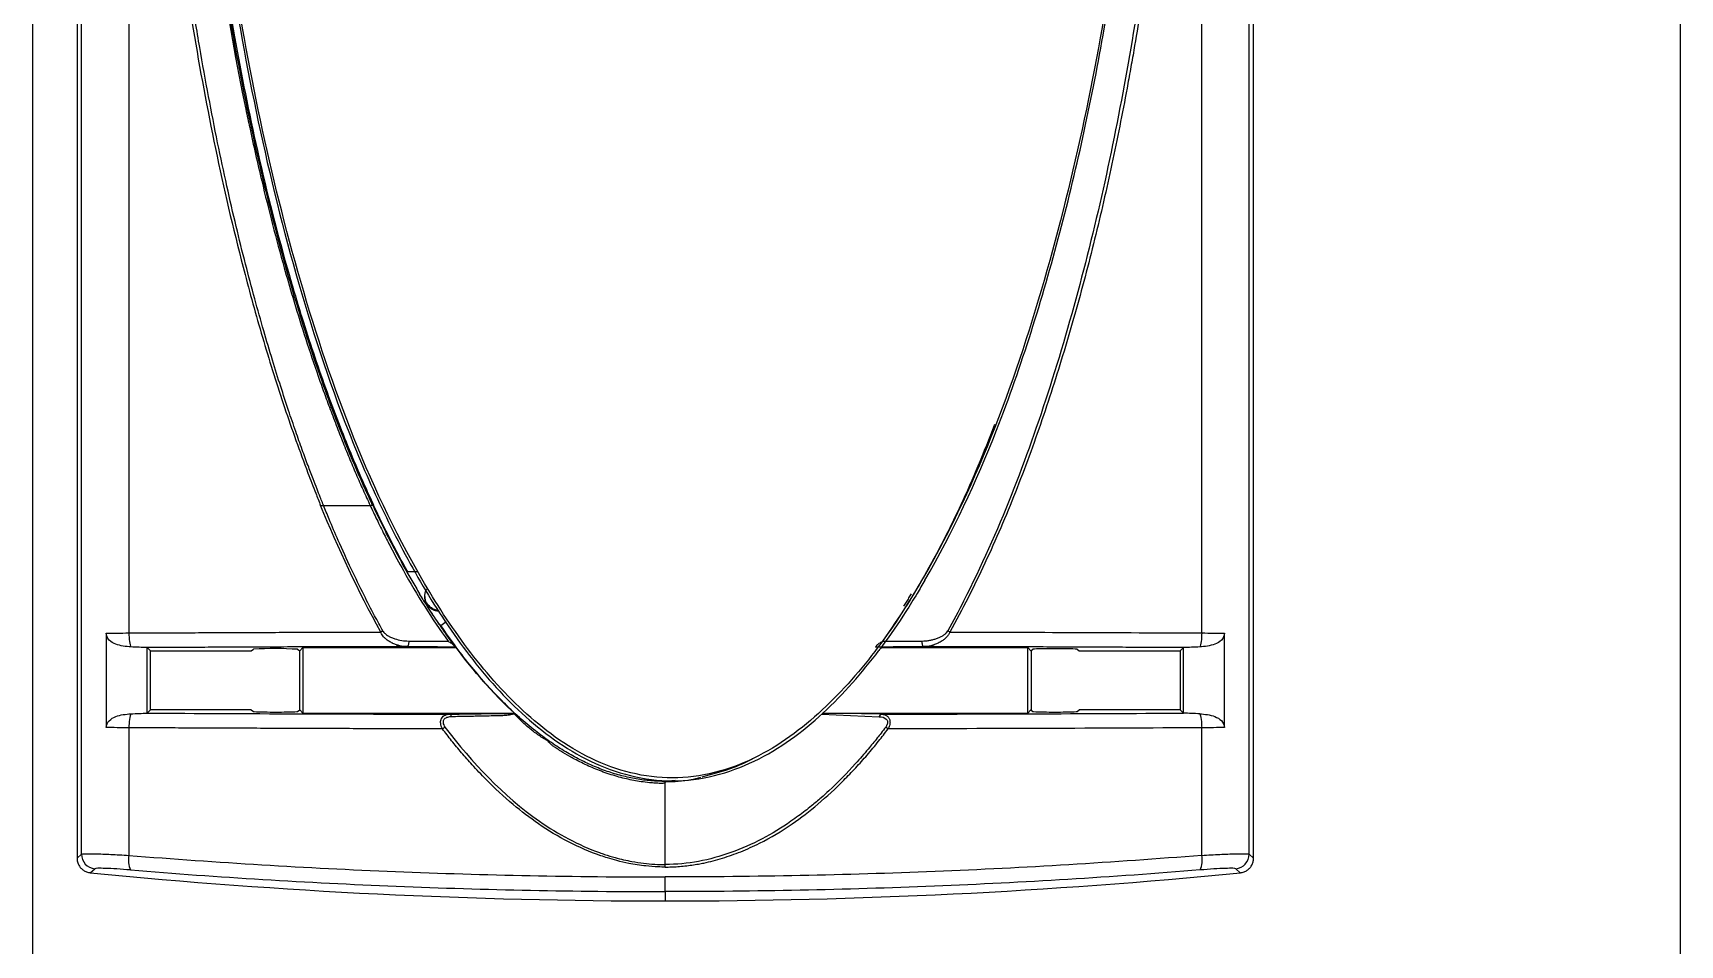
# Model space of a CAD drawing. Header units: millimetres. Extents: x 4 to 60, y 4 to 156.
# Drawn here: x 4.2 to 60.2, y 56.4 to 87.4 of the extents above; entities that cross this region are included whole.
import ezdxf

# ---------------------------------------------------------------- set-up
doc = ezdxf.new("R2010")
doc.units = ezdxf.units.MM

msp = doc.modelspace()

# ---------------------------------------------------------------- linework, layer by layer
at = {"color": 7, "linetype": 'Continuous', "lineweight": 25}
for p, q in [((4.201, 16.5), (4.201, 137.3)), ((60.201, 137.3), (60.201, 16.5)), ((5.701, 116.445), (5.701, 59.354)), ((5.852, 59.49), (5.852, 116.308)), ((7.465, 116.349), (7.465, 67.011)), ((43.937, 67.011), (43.937, 116.349)), ((45.551, 59.49), (45.551, 116.308)), ((45.701, 59.354), (45.701, 116.445)), ((15.785, 71.351), (15.753, 71.351)), ((17.3, 69.087), (16.946, 69.089)), ((18.072, 67.264), (18.066, 67.267)), ((6.69, 67.004), (6.69, 63.795)), ((44.713, 63.795), (44.713, 67.004)), ((8.086, 64.283), (8.086, 66.517)), ((8.087, 66.514), (8.201, 66.4)), ((8.201, 66.4), (11.626, 66.4)), ((8.201, 64.4), (8.201, 66.4)), ((11.626, 66.4), (11.702, 66.456)), ((13.201, 66.456), (13.271, 66.404)), ((13.271, 66.404), (13.267, 66.4)), ((13.267, 66.4), (13.267, 64.4)), ((13.271, 66.404), (13.382, 66.515)), ((13.382, 66.515), (18.587, 66.515)), ((13.382, 66.515), (13.382, 64.284)), ((18.56, 66.528), (18.587, 66.515)), ((33.032, 66.515), (38.021, 66.515)), ((38.021, 66.515), (38.132, 66.404)), ((38.021, 64.284), (38.021, 66.515)), ((38.132, 66.404), (38.201, 66.456)), ((38.132, 66.404), (38.136, 66.4)), ((38.136, 66.4), (38.136, 64.4)), ((39.701, 66.456), (39.776, 66.4)), ((39.776, 66.4), (43.201, 66.4)), ((43.315, 66.514), (43.201, 66.4)), ((43.201, 66.4), (43.201, 64.4)), ((43.316, 64.283), (43.316, 66.517)), ((8.201, 64.4), (8.087, 64.285)), ((11.626, 64.4), (8.201, 64.4)), ((11.626, 64.4), (11.701, 64.343)), ((13.201, 64.344), (13.271, 64.396)), ((13.267, 64.4), (13.271, 64.396)), ((13.271, 64.396), (13.382, 64.284)), ((13.382, 64.284), (20.559, 64.284)), ((31.017, 64.254), (32.971, 64.162)), ((33.043, 64.25), (31.048, 64.28)), ((31.054, 64.284), (38.021, 64.284)), ((38.021, 64.284), (38.132, 64.396)), ((38.136, 64.4), (38.132, 64.396)), ((38.132, 64.396), (38.201, 64.344)), ((39.701, 64.343), (39.776, 64.4)), ((43.201, 64.4), (39.776, 64.4)), ((43.201, 64.4), (43.315, 64.285)), ((7.465, 63.788), (7.465, 59.449)), ((43.937, 59.449), (43.937, 63.788)), ((26.037, 61.996), (25.701, 61.964)), ((25.701, 59.138), (25.701, 61.943)), ((5.701, 59.354), (5.852, 59.49)), ((45.701, 59.354), (45.551, 59.49)), ((6.151, 58.857), (6.302, 58.994)), ((45.1, 58.994), (45.251, 58.857)), ((25.701, 58.216), (25.701, 57.9))]:
    msp.add_line(p, q, dxfattribs=at)
at = {"color": 7, "linetype": 'Continuous', "lineweight": 25, "flags": 128}
msp.add_lwpolyline([(34.732, 66.578), (34.607, 66.555), (34.482, 66.546)], dxfattribs=at)
at = {"color": 7, "linetype": 'Continuous', "lineweight": 25}
for centre, radius, start, end in [((12.446, 54.985), 11.495, 86.234, 93.7136), ((6.352, 59.492), 0.5, 180.1631, 264.2696), ((8.244, 59.278), 0.798, 167.5685, 204.0416), ((43.158, 59.278), 0.798, 335.9587, 12.4307), ((45.05, 59.492), 0.5, 275.7304, 359.8371), ((25.696, 257.952), 200.052, 264.39347, 270.00161), ((25.707, 257.952), 200.052, 269.99839, 275.60653)]:
    msp.add_arc(centre, radius, start, end, dxfattribs=at)
for centre, start_param, end_param in [((38.951, 66.456), 0.034907, 3.141593), ((12.451, 64.343), 3.141589, 6.297647), ((38.951, 64.343), 3.127131, 6.28319)]:
    msp.add_ellipse(centre, major_axis=(0.75, 0), ratio=0.026186, start_param=start_param, end_param=end_param, dxfattribs=at)
for points, knots in [([(43.353, 107.9), (43.353, 106.15), (43.289, 102.648), (43.035, 98.274), (42.721, 94.784), (42.429, 92.174), (42.137, 90.006), (41.873, 88.277), (41.696, 87.199), (41.546, 86.338), (41.39, 85.478), (41.185, 84.403), (40.922, 83.117), (40.64, 81.834), (40.338, 80.555), (40.016, 79.281), (39.674, 78.013), (39.308, 76.752), (38.922, 75.498), (38.375, 73.838), (37.626, 71.789), (36.595, 69.38), (35.803, 67.815), (35.377, 67.044)], [0, 0, 0, 0, 0.125, 0.25, 0.3125, 0.375, 0.4375, 0.46875, 0.5, 0.515625, 0.53125, 0.5625, 0.59375, 0.625, 0.65625, 0.6875, 0.71875, 0.75, 0.78125, 0.8125, 0.875, 0.9375, 1, 1, 1, 1]), ([(43.23, 107.9), (43.23, 102.416), (42.913, 96.913), (41.86, 88.751), (41.417, 86.047), (40.296, 80.675), (39.613, 78.01), (38.781, 75.4)], [0, 0, 0, 0, 0.5, 0.5, 0.75, 0.75, 1, 1, 1, 1]), ([(8.113, 103.748), (8.118, 103.575), (8.129, 103.231), (8.153, 102.542), (8.203, 101.336), (8.332, 98.927), (8.708, 94.115), (9.412, 88.639), (10.431, 83.219), (11.242, 79.767), (12.034, 76.922), (12.623, 75.044), (13.14, 73.557), (13.496, 72.587), (13.781, 71.853), (13.926, 71.487), (13.98, 71.35)], [0, 0, 0, 0, 0.015624, 0.031248, 0.062497, 0.124993, 0.249982, 0.499969, 0.625012, 0.75002, 0.821444, 0.892867, 0.92858, 0.964292, 0.986629, 1, 1, 1, 1]), ([(14.08, 71.35), (14.067, 71.382), (14.03, 71.474), (13.957, 71.656), (13.85, 71.926), (13.712, 72.283), (13.543, 72.729), (13.347, 73.265), (13.125, 73.891), (12.88, 74.608), (12.616, 75.416), (12.334, 76.317), (12.038, 77.31), (11.732, 78.398), (11.419, 79.581), (11.102, 80.86), (10.785, 82.236), (10.471, 83.709), (10.163, 85.28), (9.863, 86.947), (9.575, 88.711), (9.304, 90.573), (9.053, 92.532), (8.826, 94.588), (8.626, 96.741), (8.458, 98.991), (8.322, 101.338), (8.265, 102.935), (8.236, 103.749)], [0, 0, 0, 0, 0.003105, 0.009041, 0.017808, 0.029406, 0.043836, 0.061096, 0.081184, 0.104094, 0.129817, 0.158347, 0.189691, 0.223865, 0.260869, 0.30071, 0.343395, 0.388927, 0.437311, 0.488526, 0.542558, 0.599413, 0.659094, 0.721606, 0.786952, 0.855133, 0.92615, 1, 1, 1, 1]), ([(15.75, 71.349), (15.668, 71.527), (15.382, 72.144), (14.808, 73.481), (13.976, 75.656), (12.982, 78.708), (11.933, 82.663), (11.133, 86.533), (10.565, 89.953), (10.2, 92.576), (9.914, 95.074), (9.695, 97.443), (9.532, 99.681), (9.414, 101.785), (9.365, 103.144), (9.341, 103.801)], [0, 0, 0, 0, 0.017632, 0.061334, 0.131205, 0.227575, 0.350649, 0.499988, 0.583562, 0.663115, 0.738631, 0.810093, 0.877485, 0.940791, 1, 1, 1, 1]), ([(9.368, 103.858), (9.38, 103.514), (9.403, 102.825), (9.449, 101.79), (9.504, 100.751), (9.567, 99.711), (9.64, 98.669), (9.721, 97.626), (9.812, 96.582), (10.009, 94.521), (10.375, 91.414), (11.009, 87.367), (11.832, 83.262), (12.651, 80.034), (13.471, 77.305), (14.048, 75.591), (14.621, 74.068), (15.037, 73.038), (15.418, 72.147), (15.669, 71.603), (15.785, 71.351)], [0, 0, 0, 0, 0.030958, 0.06203, 0.093202, 0.124459, 0.155785, 0.187166, 0.218583, 0.250021, 0.373397, 0.500024, 0.618506, 0.750013, 0.799531, 0.875016, 0.912786, 0.946029, 0.975016, 1, 1, 1, 1]), ([(9.71, 101.571), (9.897, 97.805), (10.25, 94.056), (11.353, 86.593), (12.105, 82.869), (13.142, 79.228)], [0, 0, 0, 0, 0.5, 0.5, 1, 1, 1, 1]), ([(42.083, 101.57), (41.897, 97.82), (41.545, 94.09), (40.724, 88.522), (40.4, 86.667), (39.633, 82.979), (39.189, 81.147), (38.162, 77.527), (37.587, 75.741), (36.22, 72.252), (35.428, 70.547), (34.007, 68.083), (33.496, 67.282), (32.362, 65.764), (31.737, 65.047), (30.34, 63.747), (29.572, 63.174), (27.851, 62.337), (26.897, 62.083), (24.994, 62.08), (24.046, 62.329), (22.328, 63.158), (21.553, 63.734), (20.169, 65.014), (19.548, 65.725), (18.41, 67.237), (17.896, 68.037), (16.481, 70.478), (15.687, 72.182), (14.308, 75.688), (13.725, 77.487), (12.177, 82.93), (11.429, 86.641), (10.33, 94.079), (9.977, 97.816), (9.791, 101.57)], [0, 0, 0, 0, 0.125, 0.125, 0.1875, 0.1875, 0.25, 0.25, 0.3125, 0.3125, 0.375, 0.375, 0.40625, 0.40625, 0.4375, 0.4375, 0.46875, 0.46875, 0.5, 0.5, 0.53125, 0.53125, 0.5625, 0.5625, 0.59375, 0.59375, 0.625, 0.625, 0.6875, 0.6875, 0.75, 0.75, 0.875, 0.875, 1, 1, 1, 1]), ([(36.962, 73.907), (37.392, 75.001), (37.779, 76.112), (38.49, 78.357), (38.817, 79.491), (39.721, 82.916), (40.216, 85.23), (41.034, 89.876), (41.359, 92.204), (41.867, 96.876), (42.048, 99.22), (42.164, 101.571)], [0, 0, 0, 0, 0.125, 0.125, 0.25, 0.25, 0.5, 0.5, 0.75, 0.75, 1, 1, 1, 1]), ([(11.438, 84.819), (11.482, 84.61), (11.653, 83.798), (12.061, 81.992), (12.555, 80.073), (13.182, 77.906), (13.648, 76.446), (14.115, 75.132), (14.329, 74.555), (14.445, 74.258), (14.486, 74.152)], [0, 0, 0, 0, 0.057575, 0.224246, 0.499998, 0.592673, 0.833553, 0.91391, 0.969371, 1, 1, 1, 1]), ([(13.142, 79.228), (13.659, 77.409), (14.245, 75.605), (15.285, 72.969), (15.658, 72.102), (16.469, 70.399), (16.905, 69.565), (17.381, 68.748)], [0, 0, 0, 0, 0.5, 0.5, 0.75, 0.75, 1, 1, 1, 1]), ([(14.486, 74.152), (14.562, 73.953), (14.713, 73.558), (14.948, 72.979), (15.184, 72.419), (15.423, 71.877), (15.586, 71.524), (15.667, 71.35)], [0, 0, 0, 0, 0.210915, 0.416326, 0.616286, 0.810833, 1, 1, 1, 1]), ([(13.998, 71.35), (14.012, 71.35), (14.04, 71.35), (14.067, 71.35), (14.08, 71.35)], [0, 0, 0, 0, 0.492176, 1, 1, 1, 1]), ([(16.096, 67.082), (16.003, 67.253), (15.785, 67.655), (15.426, 68.355), (15.01, 69.208), (14.617, 70.072), (14.306, 70.795), (14.144, 71.194), (14.081, 71.35)], [0, 0, 0, 0, 0.123746, 0.290415, 0.500012, 0.726224, 0.892886, 1, 1, 1, 1]), ([(15.667, 71.35), (15.679, 71.35), (15.702, 71.351), (15.728, 71.352), (15.745, 71.351), (15.749, 71.35), (15.75, 71.349)], [0, 0, 0, 0, 0.263033, 0.521571, 0.769348, 1, 1, 1, 1]), ([(15.667, 71.35), (15.741, 71.19), (15.897, 70.857), (16.128, 70.387), (16.426, 69.805), (16.649, 69.4), (16.796, 69.132)], [0, 0, 0, 0, 0.212251, 0.44355, 0.631051, 1, 1, 1, 1]), ([(15.753, 71.351), (15.84, 71.165), (16.013, 70.801), (16.279, 70.268), (16.545, 69.756), (16.812, 69.265), (17.077, 68.795), (17.259, 68.491), (17.348, 68.341)], [0, 0, 0, 0, 0.180429, 0.355217, 0.524464, 0.688272, 0.846747, 1, 1, 1, 1]), ([(17.381, 68.748), (17.853, 67.936), (18.367, 67.139), (19.222, 66.008), (19.52, 65.642), (20.148, 64.938), (20.476, 64.601), (21.518, 63.642), (22.297, 63.065), (24.027, 62.234), (24.984, 61.983), (25.946, 61.985)], [0, 0, 0, 0, 0.25, 0.25, 0.375, 0.375, 0.5, 0.5, 0.75, 0.75, 1, 1, 1, 1]), ([(34.525, 68.801), (34.438, 68.651), (34.227, 68.294), (33.755, 67.532), (33.317, 66.89), (32.996, 66.459), (32.963, 66.415)], [0.59195841, 0.59195841, 0.59195841, 0.59195841, 0.59758908, 0.60540158, 0.62102658, 0.62281815, 0.62281815, 0.62281815, 0.62281815]), ([(34.056, 68.34), (34.042, 68.318), (34.016, 68.272), (33.975, 68.201), (33.946, 68.154), (33.932, 68.13)], [0, 0, 0, 0, 0.330942, 0.663772, 1, 1, 1, 1]), ([(17.604, 67.924), (17.586, 67.953), (17.542, 68.022), (17.497, 68.091), (17.471, 68.131)], [0, 0, 0, 0, 0.426555, 1, 1, 1, 1]), ([(17.52, 68.248), (17.523, 68.216), (17.528, 68.149), (17.576, 68.04), (17.659, 67.935), (17.776, 67.849), (17.889, 67.798), (17.961, 67.792), (17.984, 67.79)], [0, 0, 0, 0, 0.154916, 0.327834, 0.515468, 0.711697, 0.908423, 1, 1, 1, 1]), ([(17.605, 67.924), (17.68, 67.806), (17.828, 67.573), (18.056, 67.232), (18.283, 66.903), (18.438, 66.69), (18.515, 66.584)], [0, 0, 0, 0, 0.258744, 0.511587, 0.758636, 1, 1, 1, 1]), ([(18.066, 67.267), (18.065, 67.267), (18.063, 67.268), (18.054, 67.276), (18.042, 67.29), (18.021, 67.316), (17.985, 67.364), (17.928, 67.442), (17.859, 67.541), (17.78, 67.656), (17.695, 67.784), (17.635, 67.877), (17.605, 67.924)], [0, 0, 0, 0, 0.0635506, 0.1261073, 0.1881148, 0.2500327, 0.3751775, 0.5002278, 0.6248356, 0.750344, 0.8742393, 1, 1, 1, 1]), ([(33.932, 68.13), (33.917, 68.107), (33.888, 68.06), (33.843, 67.991), (33.813, 67.946), (33.799, 67.924)], [0, 0, 0, 0, 0.336632, 0.669122, 1, 1, 1, 1]), ([(25.701, 61.964), (25.619, 61.965), (25.454, 61.967), (25.207, 61.984), (24.96, 62.01), (24.713, 62.048), (24.466, 62.096), (24.218, 62.155), (23.971, 62.225), (23.724, 62.305), (23.478, 62.396), (23.232, 62.497), (22.986, 62.609), (22.74, 62.731), (22.495, 62.864), (22.251, 63.007), (22.007, 63.161), (21.764, 63.325), (21.521, 63.5), (21.174, 63.765), (20.725, 64.143), (20.184, 64.656), (19.646, 65.225), (19.112, 65.85), (18.581, 66.532), (18.244, 67.016), (18.072, 67.264)], [0, 0, 0, 0, 0.0255303, 0.0511282, 0.0768352, 0.1026921, 0.1287386, 0.1550131, 0.181553, 0.2083941, 0.2355709, 0.2631163, 0.2910616, 0.3194366, 0.3482695, 0.377587, 0.4074141, 0.4377746, 0.4686905, 0.5001829, 0.573627, 0.6507297, 0.7317193, 0.8168037, 0.9061725, 1, 1, 1, 1]), ([(7.533, 66.537), (7.358, 66.548), (7.181, 66.568), (6.936, 66.663), (6.857, 66.707), (6.733, 66.831), (6.69, 66.915), (6.69, 67.004)], [0, 0, 0, 0, 0.5, 0.5, 0.75, 0.75, 1, 1, 1, 1]), ([(7.465, 67.011), (7.781, 67.012), (8.412, 67.016), (9.36, 67.02), (10.309, 67.024), (11.26, 67.028), (12.211, 67.032), (13.164, 67.035), (14.117, 67.038), (15.071, 67.041), (15.707, 67.043), (16.026, 67.044)], [0, 0, 0, 0, 0.111328, 0.222601, 0.33382, 0.444985, 0.556097, 0.667154, 0.778156, 0.889105, 1, 1, 1, 1]), ([(7.465, 67.011), (7.466, 66.918), (7.472, 66.814), (7.496, 66.638), (7.514, 66.57), (7.533, 66.537)], [0, 0, 0, 0, 0.5, 0.5, 1, 1, 1, 1]), ([(16.026, 67.044), (16.032, 67.047), (16.041, 67.053), (16.054, 67.06), (16.063, 67.065), (16.073, 67.07), (16.082, 67.074), (16.089, 67.079), (16.094, 67.081), (16.096, 67.082)], [0, 0, 0, 0, 0.262295, 0.393443, 0.52459, 0.655738, 0.786885, 0.918033, 1.000016, 1.000016, 1.000016, 1.000016]), ([(16.424, 66.665), (16.385, 66.685), (16.304, 66.725), (16.219, 66.79), (16.158, 66.844), (16.115, 66.888), (16.074, 66.944), (16.045, 66.999), (16.031, 67.032), (16.026, 67.044)], [0, 0, 0, 0, 0.248016, 0.499397, 0.575129, 0.680537, 0.819076, 0.931531, 1, 1, 1, 1]), ([(16.096, 67.082), (16.107, 67.065), (16.13, 67.031), (16.174, 66.986), (16.224, 66.946), (16.272, 66.915), (16.328, 66.884), (16.386, 66.857), (16.449, 66.831), (16.488, 66.818), (16.505, 66.813)], [0, 0, 0, 0, 0.118843, 0.240092, 0.366617, 0.499994, 0.583058, 0.749992, 0.886939, 1, 1, 1, 1]), ([(16.671, 66.578), (16.634, 66.586), (16.578, 66.603), (16.502, 66.631), (16.456, 66.65), (16.43, 66.662), (16.424, 66.665)], [0.2601353, 0.2601353, 0.2601353, 0.2601353, 0.375, 0.4375, 0.5, 0.5189131, 0.5189131, 0.5189131, 0.5189131]), ([(16.975, 66.738), (16.976, 66.731), (16.977, 66.715), (16.977, 66.684), (16.974, 66.647), (16.967, 66.613), (16.958, 66.583), (16.942, 66.554), (16.928, 66.547), (16.921, 66.546)], [0, 0, 0, 0, 0.082124, 0.213272, 0.344419, 0.475567, 0.606714, 0.737862, 1.000157, 1.000157, 1.000157, 1.000157]), ([(18.427, 66.66), (18.445, 66.646), (18.479, 66.621), (18.504, 66.595), (18.515, 66.584)], [0, 0, 0, 0, 0.55402, 1, 1, 1, 1]), ([(32.889, 66.583), (32.895, 66.591), (32.906, 66.604), (32.935, 66.629), (32.959, 66.648), (32.976, 66.66)], [0, 0, 0, 0, 0.279084, 0.500094, 1, 1, 1, 1]), ([(33.089, 66.73), (33.311, 66.731), (33.756, 66.734), (34.203, 66.736), (34.427, 66.738)], [0, 0, 0, 0, 0.500019, 1, 1, 1, 1]), ([(34.427, 66.738), (34.424, 66.7), (34.426, 66.647), (34.448, 66.568), (34.467, 66.547), (34.482, 66.546)], [0, 0, 0, 0, 0.5, 0.5, 1, 1, 1, 1]), ([(34.427, 66.738), (34.467, 66.739), (34.546, 66.741), (34.664, 66.755), (34.782, 66.778), (34.859, 66.801), (34.897, 66.813)], [0, 0, 0, 0, 0.253341, 0.503751, 0.752255, 1, 1, 1, 1]), ([(34.897, 66.813), (34.935, 66.826), (35.007, 66.851), (35.106, 66.899), (35.189, 66.953), (35.258, 67.013), (35.291, 67.059), (35.307, 67.082)], [0, 0, 0, 0, 0.247633, 0.467746, 0.663317, 0.838718, 1, 1, 1, 1]), ([(35.377, 67.044), (35.37, 67.028), (35.356, 66.996), (35.327, 66.95), (35.293, 66.903), (35.253, 66.857), (35.193, 66.8), (35.102, 66.731), (35.023, 66.689), (34.978, 66.665)], [0, 0, 0, 0, 0.08765, 0.18118, 0.28094, 0.387177, 0.50007, 0.719115, 1, 1, 1, 1]), ([(43.937, 67.011), (43.937, 66.918), (43.931, 66.814), (43.907, 66.638), (43.888, 66.57), (43.87, 66.537)], [0, 0, 0, 0, 0.5, 0.5, 1, 1, 1, 1]), ([(44.713, 67.004), (44.713, 66.915), (44.67, 66.832), (44.546, 66.707), (44.467, 66.663), (44.223, 66.568), (44.045, 66.548), (43.87, 66.537)], [0, 0, 0, 0, 0.25, 0.25, 0.5, 0.5, 1, 1, 1, 1]), ([(16.921, 66.546), (16.591, 66.546), (15.933, 66.544), (14.947, 66.541), (13.963, 66.538), (12.98, 66.535), (11.998, 66.531), (11.018, 66.527), (10.04, 66.523), (9.062, 66.518), (8.412, 66.515), (8.087, 66.514)], [0, 0, 0, 0, 0.111164, 0.222286, 0.333379, 0.444454, 0.555524, 0.666602, 0.777699, 0.888827, 1, 1, 1, 1]), ([(18.56, 66.528), (18.29, 66.531), (17.746, 66.538), (17.198, 66.543), (16.921, 66.546)], [0, 0, 0, 0, 0.494631, 1, 1, 1, 1]), ([(18.515, 66.584), (18.521, 66.576), (18.533, 66.561), (18.547, 66.544), (18.557, 66.532), (18.559, 66.53), (18.56, 66.529)], [0, 0, 0, 0, 0.266895, 0.516462, 0.757589, 1, 1, 1, 1]), ([(32.888, 66.584), (32.881, 66.575), (32.869, 66.56), (32.855, 66.544), (32.846, 66.532), (32.844, 66.529), (32.843, 66.528)], [0, 0, 0, 0, 0.290079, 0.510907, 0.765756, 1, 1, 1, 1]), ([(34.482, 66.546), (34.205, 66.543), (33.656, 66.538), (33.112, 66.531), (32.843, 66.528)], [0, 0, 0, 0, 0.505374, 1, 1, 1, 1]), ([(43.315, 66.514), (42.99, 66.515), (42.34, 66.518), (41.363, 66.523), (40.384, 66.527), (39.404, 66.531), (38.423, 66.535), (37.44, 66.538), (36.455, 66.541), (35.469, 66.544), (34.811, 66.546), (34.482, 66.546)], [0, 0, 0, 0, 0.111173, 0.222301, 0.333398, 0.444476, 0.555546, 0.666621, 0.777714, 0.888836, 1, 1, 1, 1]), ([(6.69, 63.795), (6.69, 63.884), (6.733, 63.967), (6.857, 64.092), (6.935, 64.136), (7.179, 64.231), (7.357, 64.252), (7.533, 64.262)], [0, 0, 0, 0, 0.25, 0.25, 0.5, 0.5, 1, 1, 1, 1]), ([(7.533, 64.262), (7.514, 64.229), (7.496, 64.162), (7.472, 63.986), (7.466, 63.881), (7.465, 63.788)], [0, 0, 0, 0, 0.5, 0.5, 1, 1, 1, 1]), ([(18.126, 63.75), (18.119, 63.764), (18.103, 63.795), (18.078, 63.861), (18.066, 63.921), (18.062, 63.965), (18.061, 63.985), (18.063, 64.011), (18.069, 64.05), (18.08, 64.088), (18.093, 64.112), (18.098, 64.12)], [0, 0, 0, 0, 0.10579, 0.250865, 0.499638, 0.547867, 0.596489, 0.65923, 0.750494, 0.916002, 1, 1, 1, 1]), ([(18.098, 64.12), (18.126, 64.17), (18.169, 64.202), (18.26, 64.241), (18.31, 64.248), (18.359, 64.25)], [0, 0, 0, 0, 0.5, 0.5, 1, 1, 1, 1]), ([(18.187, 64.081), (18.178, 64.069), (18.159, 64.047), (18.145, 64.003), (18.144, 63.948), (18.162, 63.88), (18.194, 63.835), (18.21, 63.812)], [0, 0, 0, 0, 0.177189, 0.340156, 0.500537, 0.745344, 1, 1, 1, 1]), ([(18.432, 64.162), (18.409, 64.161), (18.363, 64.159), (18.297, 64.144), (18.235, 64.121), (18.203, 64.094), (18.187, 64.081)], [0, 0, 0, 0, 0.246141, 0.499614, 0.764543, 1, 1, 1, 1]), ([(18.359, 64.25), (18.37, 64.25), (18.393, 64.25), (18.437, 64.251), (18.515, 64.252), (18.672, 64.255), (18.901, 64.259), (19.171, 64.263), (19.484, 64.268), (19.826, 64.272), (20.199, 64.273), (20.441, 64.266), (20.556, 64.262)], [0, 0, 0, 0, 0.01564, 0.03128, 0.062561, 0.125121, 0.250225, 0.383416, 0.500273, 0.682248, 0.848903, 1, 1, 1, 1]), ([(18.359, 64.25), (18.361, 64.249), (18.367, 64.249), (18.381, 64.245), (18.4, 64.23), (18.419, 64.2), (18.428, 64.175), (18.432, 64.162)], [-0.000044, -0.000044, -0.000044, -0.000044, 0.069536, 0.202459, 0.468306, 0.734153, 1, 1, 1, 1]), ([(20.567, 64.264), (20.542, 64.256), (20.491, 64.238), (20.406, 64.219), (20.315, 64.206), (20.196, 64.198), (20.017, 64.193), (19.774, 64.189), (19.418, 64.181), (18.968, 64.172), (18.615, 64.165), (18.432, 64.162)], [0, 0, 0, 0, 0.038742, 0.080212, 0.124635, 0.169311, 0.246483, 0.373034, 0.505448, 0.74218, 1, 1, 1, 1]), ([(21.72, 63.329), (21.667, 63.36), (21.56, 63.423), (21.407, 63.524), (21.259, 63.63), (21.066, 63.781), (20.83, 63.988), (20.655, 64.171), (20.567, 64.264)], [0, 0, 0, 0, 0.124661, 0.24806, 0.370083, 0.490601, 0.742038, 1, 1, 1, 1]), ([(25.946, 61.985), (26.903, 61.986), (27.863, 62.239), (29.592, 63.074), (30.361, 63.643), (31.06, 64.29)], [0, 0, 0, 0, 0.5, 0.5, 1, 1, 1, 1]), ([(33.043, 64.25), (33.029, 64.249), (33.014, 64.241), (32.988, 64.209), (32.977, 64.186), (32.971, 64.162)], [0, 0, 0, 0, 0.5, 0.5, 1, 1, 1, 1]), ([(33.043, 64.25), (33.065, 64.248), (33.106, 64.246), (33.161, 64.232), (33.209, 64.211), (33.248, 64.185), (33.281, 64.155), (33.297, 64.131), (33.305, 64.12)], [0, 0, 0, 0, 0.202955, 0.392407, 0.567453, 0.727326, 0.871534, 1, 1, 1, 1]), ([(33.215, 64.081), (33.221, 64.074), (33.236, 64.058), (33.255, 64.019), (33.261, 63.974), (33.251, 63.924), (33.239, 63.886), (33.217, 63.845), (33.201, 63.823), (33.193, 63.812)], [0, 0, 0, 0, 0.104814, 0.250412, 0.499719, 0.569315, 0.749563, 0.877106, 1, 1, 1, 1]), ([(33.305, 64.12), (33.311, 64.108), (33.324, 64.083), (33.336, 64.041), (33.341, 63.996), (33.34, 63.933), (33.323, 63.848), (33.292, 63.784), (33.276, 63.75)], [0, 0, 0, 0, 0.1294692, 0.2555147, 0.3789565, 0.5007216, 0.7429653, 1, 1, 1, 1]), ([(43.87, 64.262), (43.888, 64.229), (43.907, 64.162), (43.931, 63.986), (43.937, 63.881), (43.937, 63.788)], [0, 0, 0, 0, 0.5, 0.5, 1, 1, 1, 1]), ([(43.87, 64.262), (44.045, 64.252), (44.221, 64.232), (44.466, 64.136), (44.546, 64.092), (44.669, 63.968), (44.713, 63.884), (44.713, 63.795)], [0, 0, 0, 0, 0.5, 0.5, 0.75, 0.75, 1, 1, 1, 1]), ([(18.126, 63.75), (17.802, 63.751), (17.153, 63.752), (16.18, 63.755), (15.208, 63.757), (14.237, 63.76), (13.266, 63.764), (12.297, 63.767), (11.328, 63.771), (10.36, 63.775), (9.394, 63.779), (8.429, 63.783), (7.786, 63.787), (7.465, 63.788)], [0, 0, 0, 0, 0.090696, 0.181435, 0.272217, 0.363041, 0.453907, 0.544816, 0.635768, 0.726762, 0.817799, 0.908878, 1, 1, 1, 1]), ([(25.701, 59.052), (25.619, 59.053), (25.398, 59.057), (24.981, 59.089), (24.512, 59.16), (24.078, 59.261), (23.762, 59.353), (23.203, 59.536), (22.399, 59.883), (21.407, 60.482), (20.473, 61.203), (19.732, 61.893), (19.161, 62.495), (18.773, 62.935), (18.437, 63.34), (18.228, 63.616), (18.126, 63.75)], [0, 0, 0, 0, 0.026726, 0.071874, 0.13558, 0.180515, 0.216624, 0.242456, 0.371629, 0.50001, 0.617868, 0.754434, 0.828869, 0.887567, 0.94524, 1, 1, 1, 1]), ([(25.701, 61.943), (25.697, 61.936), (25.688, 61.923), (25.665, 61.908), (25.634, 61.898), (25.587, 61.896), (25.497, 61.897), (25.352, 61.904), (25.135, 61.921), (24.888, 61.951), (24.542, 62.009), (24.11, 62.11), (23.597, 62.275), (23.091, 62.482), (22.716, 62.667), (22.401, 62.84), (22.193, 62.962), (22.005, 63.082), (21.895, 63.158), (21.821, 63.22), (21.763, 63.274), (21.734, 63.312), (21.72, 63.329)], [0, 0, 0, 0, 0.00652, 0.012819, 0.019552, 0.029339, 0.045199, 0.082158, 0.129528, 0.195857, 0.253489, 0.372628, 0.501854, 0.626042, 0.750177, 0.790655, 0.8742, 0.917169, 0.945163, 0.965996, 0.984207, 1, 1, 1, 1]), ([(25.701, 59.052), (25.768, 59.053), (25.909, 59.056), (26.132, 59.068), (26.441, 59.095), (26.736, 59.137), (27.163, 59.219), (27.647, 59.347), (28.281, 59.572), (29.086, 59.934), (29.976, 60.465), (30.924, 61.199), (31.631, 61.857), (32.176, 62.424), (32.571, 62.866), (32.939, 63.307), (33.17, 63.61), (33.276, 63.75)], [0, 0, 0, 0, 0.021574, 0.045754, 0.072559, 0.122427, 0.142374, 0.213671, 0.284894, 0.360783, 0.500034, 0.620392, 0.750032, 0.813337, 0.876047, 0.942773, 1, 1, 1, 1]), ([(33.193, 63.812), (33.14, 63.743), (33.046, 63.618), (32.85, 63.368), (32.564, 63.021), (32.032, 62.408), (31.497, 61.855), (30.982, 61.392), (30.639, 61.103), (30.297, 60.836), (30.059, 60.668), (29.974, 60.608)], [0, 0, 0, 0, 0.057013, 0.102581, 0.209136, 0.35292, 0.636558, 0.714568, 0.80831, 0.931385, 1, 1, 1, 1]), ([(33.276, 63.75), (33.274, 63.752), (33.269, 63.756), (33.255, 63.767), (33.235, 63.782), (33.212, 63.798), (33.199, 63.808), (33.193, 63.812)], [-0.000023, -0.000023, -0.000023, -0.000023, 0.069536, 0.202459, 0.468306, 0.734153, 1, 1, 1, 1]), ([(28.667, 62.737), (28.661, 62.733), (28.42, 62.592), (27.852, 62.347), (27.263, 62.194), (26.939, 62.11)], [0, 0, 0, 0, 0.011469, 0.4543071, 1, 1, 1, 1]), ([(25.701, 61.956), (25.997, 61.962), (26.404, 61.97), (26.797, 62.076), (26.905, 62.106)], [0, 0, 0, 0, 0.725094, 1, 1, 1, 1]), ([(5.852, 59.49), (5.864, 59.498), (5.911, 59.503), (6.078, 59.508), (6.193, 59.507), (6.485, 59.499), (6.655, 59.492), (7.04, 59.474), (7.248, 59.463), (7.465, 59.449)], [0, 0, 0, 0, 0.25, 0.25, 0.5, 0.5, 0.75, 0.75, 1, 1, 1, 1]), ([(7.465, 59.449), (10.463, 59.208), (13.483, 59.024), (19.569, 58.777), (22.635, 58.715), (25.696, 58.715)], [0, 0, 0, 0, 0.5, 0.5, 1, 1, 1, 1]), ([(23.468, 59.542), (23.524, 59.523), (23.699, 59.461), (24.063, 59.352), (24.507, 59.249), (24.956, 59.181), (25.335, 59.145), (25.582, 59.14), (25.701, 59.138)], [0, 0, 0, 0, 0.077436, 0.244136, 0.499978, 0.675857, 0.842508, 1, 1, 1, 1]), ([(43.937, 59.449), (40.938, 59.208), (37.916, 59.024), (31.826, 58.777), (28.758, 58.715), (25.696, 58.715)], [0, 0, 0, 0, 0.5, 0.5, 1, 1, 1, 1]), ([(43.937, 59.449), (44.155, 59.463), (44.362, 59.474), (44.747, 59.492), (44.917, 59.499), (45.209, 59.507), (45.324, 59.508), (45.491, 59.503), (45.539, 59.498), (45.551, 59.49)], [0, 0, 0, 0, 0.25, 0.25, 0.5, 0.5, 0.75, 0.75, 1, 1, 1, 1]), ([(5.701, 59.354), (5.702, 59.332), (5.704, 59.29), (5.716, 59.227), (5.736, 59.167), (5.762, 59.112), (5.794, 59.062), (5.842, 59.003), (5.917, 58.938), (6.026, 58.879), (6.109, 58.865), (6.151, 58.857)], [0, 0, 0, 0, 0.0875617, 0.1746829, 0.2604014, 0.3438105, 0.4241057, 0.5006177, 0.6570476, 0.8257503, 1, 1, 1, 1]), ([(7.516, 58.953), (7.352, 58.966), (7.196, 58.977), (6.907, 58.996), (6.779, 59.002), (6.559, 59.01), (6.472, 59.011), (6.347, 59.007), (6.311, 59.002), (6.302, 58.994)], [0, 0, 0, 0, 0.25, 0.25, 0.5, 0.5, 0.75, 0.75, 1, 1, 1, 1]), ([(7.516, 58.953), (10.506, 58.71), (13.519, 58.526), (19.59, 58.279), (22.648, 58.216), (25.701, 58.216)], [0, 0, 0, 0, 0.5, 0.5, 1, 1, 1, 1]), ([(25.701, 59.052), (25.701, 59.052), (25.701, 59.052), (25.701, 59.052), (25.701, 59.082), (25.701, 59.113), (25.701, 59.138)], [-0.000011, -0.000011, -0.000011, -0.000011, 0, 0, 0, 1.000001, 1.000001, 1.000001, 1.000001]), ([(43.887, 58.953), (40.897, 58.71), (37.884, 58.526), (31.813, 58.279), (28.755, 58.216), (25.701, 58.216)], [0, 0, 0, 0, 0.5, 0.5, 1, 1, 1, 1]), ([(45.1, 58.994), (45.091, 59.002), (45.056, 59.007), (44.93, 59.011), (44.844, 59.01), (44.624, 59.002), (44.496, 58.996), (44.206, 58.977), (44.05, 58.966), (43.887, 58.953)], [0, 0, 0, 0, 0.25, 0.25, 0.5, 0.5, 0.75, 0.75, 1, 1, 1, 1]), ([(45.251, 58.857), (45.272, 58.86), (45.315, 58.866), (45.376, 58.885), (45.433, 58.91), (45.486, 58.942), (45.532, 58.978), (45.587, 59.032), (45.644, 59.112), (45.692, 59.227), (45.698, 59.311), (45.701, 59.354)], [0, 0, 0, 0, 0.087562, 0.174683, 0.260402, 0.343811, 0.424106, 0.500618, 0.657048, 0.825751, 1, 1, 1, 1]), ([(25.701, 58.216), (25.701, 58.218), (25.699, 58.222), (25.697, 58.239), (25.696, 58.273), (25.696, 58.329), (25.696, 58.409), (25.696, 58.507), (25.696, 58.61), (25.696, 58.681), (25.696, 58.715)], [0, 0, 0, 0, 0.075598, 0.169959, 0.284258, 0.418667, 0.571557, 0.720796, 0.864567, 1, 1, 1, 1])]:
    msp.add_open_spline(points, degree=3, knots=knots, dxfattribs=at)
for points in [[(9.287, 103.795), (9.491, 97.427), (10.146, 91.052), (11.438, 84.819)], [(38.781, 75.4), (37.981, 72.895), (37.04, 70.444), (35.842, 68.093)], [(34.525, 68.801), (35.478, 70.449), (36.275, 72.158), (36.962, 73.907)], [(16.026, 67.044), (15.252, 68.444), (14.579, 69.882), (13.98, 71.35)], [(13.98, 71.35), (13.986, 71.35), (13.992, 71.35), (13.998, 71.35)], [(14.081, 71.35), (14.625, 71.351), (15.154, 71.351), (15.667, 71.35)], [(16.946, 69.089), (16.548, 69.796), (16.16, 70.551), (15.785, 71.351)], [(16.796, 69.132), (17.26, 68.305), (17.762, 67.5), (18.314, 66.73)], [(17.471, 68.131), (17.43, 68.2), (17.389, 68.271), (17.347, 68.341)], [(35.842, 68.093), (35.669, 67.754), (35.491, 67.417), (35.307, 67.082)], [(18.072, 67.264), (18.135, 67.307), (18.194, 67.357), (18.246, 67.413)], [(6.69, 67.004), (6.921, 67.008), (7.187, 67.01), (7.465, 67.011)], [(16.505, 66.813), (16.661, 66.763), (16.817, 66.739), (16.975, 66.738)], [(16.975, 66.738), (17.423, 66.735), (17.87, 66.732), (18.314, 66.73)], [(18.314, 66.73), (18.353, 66.709), (18.391, 66.685), (18.427, 66.66)], [(32.976, 66.66), (33.011, 66.686), (33.049, 66.708), (33.089, 66.73)], [(34.978, 66.665), (34.896, 66.628), (34.814, 66.598), (34.732, 66.578)], [(35.377, 67.044), (35.365, 67.051), (35.341, 67.064), (35.317, 67.076), (35.307, 67.082)], [(35.377, 67.044), (38.248, 67.036), (41.105, 67.025), (43.937, 67.011)], [(43.937, 67.011), (44.216, 67.01), (44.482, 67.008), (44.713, 67.004)], [(8.086, 66.517), (7.902, 66.52), (7.717, 66.526), (7.533, 66.537)], [(8.086, 66.517), (8.086, 66.515), (8.087, 66.514), (8.087, 66.514)], [(16.921, 66.546), (16.837, 66.548), (16.754, 66.558), (16.671, 66.578)], [(20.571, 64.281), (19.836, 64.958), (19.184, 65.714), (18.587, 66.515)], [(31.06, 64.29), (31.764, 64.94), (32.393, 65.657), (32.963, 66.415)], [(43.315, 66.514), (43.316, 66.514), (43.316, 66.515), (43.316, 66.517)], [(43.87, 66.537), (43.685, 66.526), (43.501, 66.52), (43.316, 66.517)], [(7.533, 64.262), (7.717, 64.273), (7.902, 64.28), (8.086, 64.283)], [(8.086, 64.283), (8.086, 64.284), (8.087, 64.285), (8.087, 64.285)], [(8.087, 64.285), (11.483, 64.269), (14.913, 64.257), (18.359, 64.25)], [(32.971, 64.162), (33.061, 64.16), (33.157, 64.142), (33.215, 64.081)], [(33.043, 64.25), (36.489, 64.257), (39.92, 64.269), (43.315, 64.285)], [(43.315, 64.285), (43.316, 64.285), (43.316, 64.284), (43.316, 64.283)], [(43.87, 64.262), (43.685, 64.273), (43.501, 64.28), (43.316, 64.283)], [(7.465, 63.788), (7.187, 63.789), (6.921, 63.792), (6.69, 63.795)], [(18.126, 63.75), (18.155, 63.772), (18.187, 63.796), (18.21, 63.812)], [(18.21, 63.812), (19.129, 62.602), (20.18, 61.479), (21.429, 60.608)], [(43.937, 63.788), (40.415, 63.77), (36.854, 63.758), (33.276, 63.75)], [(44.713, 63.795), (44.482, 63.792), (44.216, 63.789), (43.937, 63.788)], [(21.429, 60.608), (22.061, 60.169), (22.742, 59.798), (23.468, 59.542)], [(29.974, 60.608), (29.347, 60.171), (28.658, 59.803), (27.934, 59.545)], [(27.934, 59.545), (27.212, 59.287), (26.458, 59.138), (25.701, 59.138)]]:
    msp.add_open_spline(points, degree=3, dxfattribs=at)
at = {"color": 8, "linetype": 'Continuous', "lineweight": 25}
for points, knots in [([(36.896, 74.095), (36.711, 73.624), (36.351, 72.706), (35.793, 71.45), (35.212, 70.248), (34.599, 69.099), (33.889, 67.895), (33.362, 67.128), (33.089, 66.73)], [0, 0, 0, 0, 0.182516, 0.35578, 0.495828, 0.664361, 0.825719, 1, 1, 1, 1]), ([(17.52, 68.248), (17.523, 68.283), (17.528, 68.358), (17.555, 68.447), (17.587, 68.493), (17.597, 68.506)], [0, 0, 0, 0, 0.386075, 0.82182, 1, 1, 1, 1]), ([(18.008, 67.752), (17.968, 67.754), (17.879, 67.76), (17.753, 67.818), (17.643, 67.91), (17.569, 68.022), (17.527, 68.136), (17.522, 68.213), (17.52, 68.248)], [0, 0, 0, 0, 0.154174, 0.345032, 0.530577, 0.704023, 0.86107, 1, 1, 1, 1])]:
    msp.add_open_spline(points, degree=3, knots=knots, dxfattribs=at)

doc.saveas('drawing.dxf')
